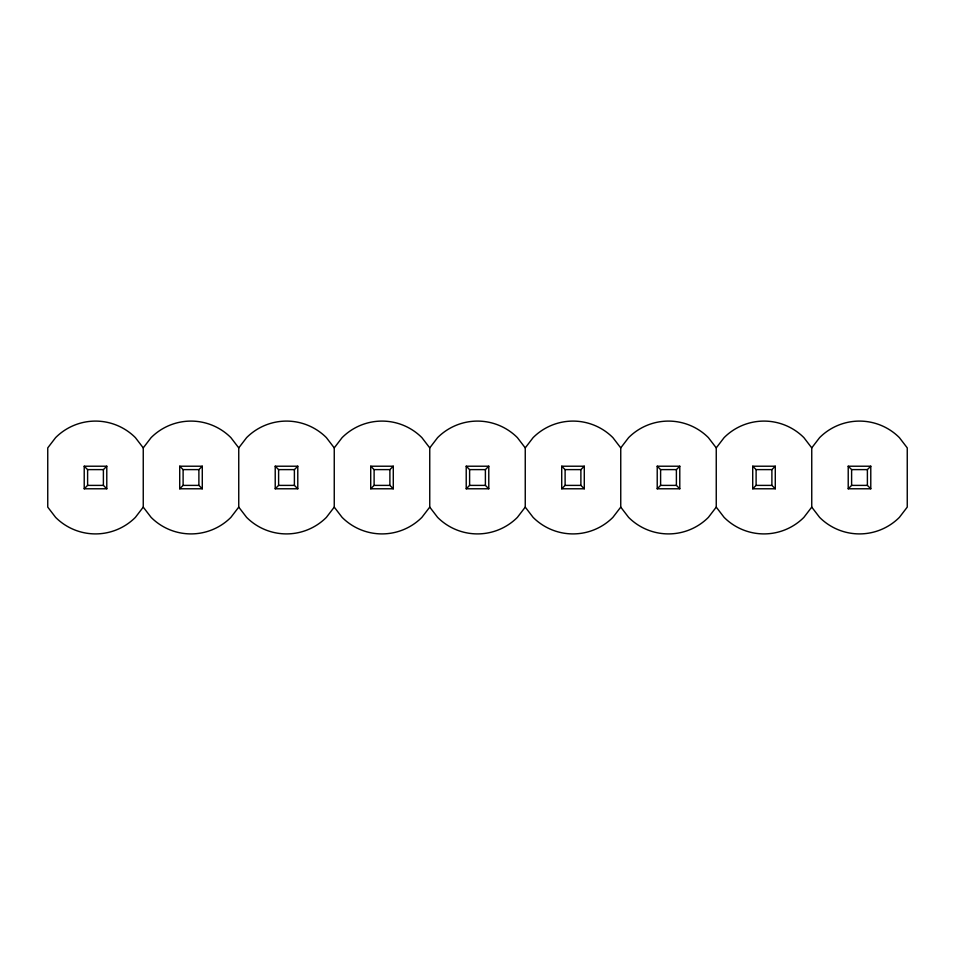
<?xml version="1.0" encoding="UTF-8"?>
<svg xmlns="http://www.w3.org/2000/svg" width="955" height="955" viewBox="0 0 955 955"><rect width="100%" height="100%" fill="white"/><g stroke="black" fill="none" stroke-linecap="round" stroke-linejoin="round"><path stroke-width="1.43" d="M143.25 447.883L135.383 437.617A56.393 56.393 0 0 0 55.617 437.617L47.75 447.883L47.75 507.117L55.617 517.383A56.393 56.393 0 0 0 135.383 517.383L143.25 507.117L143.25 447.883L151.117 437.617A56.393 56.393 0 0 1 230.883 437.617L238.75 447.883L238.75 507.117L246.617 517.383A56.393 56.393 0 0 0 326.383 517.383L334.25 507.117L334.25 447.883L342.117 437.617A56.393 56.393 0 0 1 421.883 437.617L429.75 447.883L429.75 507.117L421.883 517.383A56.393 56.393 0 0 1 342.117 517.383L334.25 507.117M238.75 447.883L246.617 437.617A56.393 56.393 0 0 1 326.383 437.617L334.25 447.883M238.75 507.117L230.883 517.383A56.393 56.393 0 0 1 151.117 517.383L143.25 507.117M429.75 447.883L437.617 437.617A56.393 56.393 0 0 1 517.383 437.617L525.25 447.883L525.25 507.117L517.383 517.383A56.393 56.393 0 0 1 437.617 517.383L429.75 507.117M525.25 447.883L533.117 437.617A56.393 56.393 0 0 1 612.883 437.617L620.75 447.883L620.75 507.117L612.883 517.383A56.393 56.393 0 0 1 533.117 517.383L525.25 507.117M620.75 447.883L628.617 437.617A56.393 56.393 0 0 1 708.383 437.617L716.25 447.883L716.25 507.117L708.383 517.383A56.393 56.393 0 0 1 628.617 517.383L620.75 507.117M716.25 447.883L724.117 437.617A56.393 56.393 0 0 1 803.883 437.617L811.75 447.883L811.75 507.117L803.883 517.383A56.393 56.393 0 0 1 724.117 517.383L716.25 507.117M811.75 447.883L819.617 437.617A56.393 56.393 0 0 1 899.383 437.617L907.25 447.883L907.25 507.117L899.383 517.383A56.393 56.393 0 0 1 819.617 517.383L811.75 507.117M84.219 488.781L87.609 485.391L103.391 485.391L106.781 488.781L84.219 488.781L84.219 466.219L106.781 466.219L106.781 488.781M84.219 466.219L87.609 469.609L103.391 469.609L106.781 466.219M179.719 488.781L183.109 485.391L198.891 485.391L202.281 488.781L202.281 466.219L179.719 466.219L179.719 488.781L202.281 488.781M179.719 466.219L183.109 469.609L198.891 469.609L202.281 466.219M275.219 488.781L278.609 485.391L294.391 485.391L297.781 488.781L275.219 488.781L275.219 466.219L297.781 466.219L297.781 488.781M275.219 466.219L278.609 469.609L294.391 469.609L297.781 466.219M370.719 488.781L374.109 485.391L389.891 485.391L393.281 488.781L393.281 466.219L370.719 466.219L370.719 488.781L393.281 488.781M370.719 466.219L374.109 469.609L389.891 469.609L393.281 466.219M466.219 488.781L469.609 485.391L485.391 485.391L488.781 488.781L466.219 488.781L466.219 466.219L488.781 466.219L488.781 488.781M466.219 466.219L469.609 469.609L485.391 469.609L488.781 466.219M561.719 488.781L565.109 485.391L580.891 485.391L584.281 488.781L561.719 488.781L561.719 466.219L584.281 466.219L584.281 488.781M561.719 466.219L565.109 469.609L580.891 469.609L584.281 466.219M657.219 488.781L660.609 485.391L676.391 485.391L679.781 488.781L657.219 488.781L657.219 466.219L679.781 466.219L679.781 488.781M657.219 466.219L660.609 469.609L676.391 469.609L679.781 466.219M752.719 488.781L756.109 485.391L771.891 485.391L775.281 488.781L752.719 488.781L752.719 466.219L775.281 466.219L775.281 488.781M752.719 466.219L756.109 469.609L771.891 469.609L775.281 466.219M848.219 488.781L851.609 485.391L851.609 469.609L848.219 466.219L870.781 466.219L870.781 488.781L848.219 488.781L848.219 466.219M870.781 488.781L867.391 485.391L867.391 469.609L870.781 466.219M851.609 469.609L867.391 469.609M851.609 485.391L867.391 485.391M771.891 469.609L771.891 485.391M756.109 469.609L756.109 485.391M676.391 469.609L676.391 485.391M660.609 469.609L660.609 485.391M580.891 469.609L580.891 485.391M565.109 469.609L565.109 485.391M485.391 469.609L485.391 485.391M469.609 469.609L469.609 485.391M389.891 469.609L389.891 485.391M374.109 469.609L374.109 485.391M294.391 469.609L294.391 485.391M278.609 469.609L278.609 485.391M198.891 469.609L198.891 485.391M183.109 469.609L183.109 485.391M103.391 469.609L103.391 485.391M87.609 469.609L87.609 485.391"/></g></svg>
